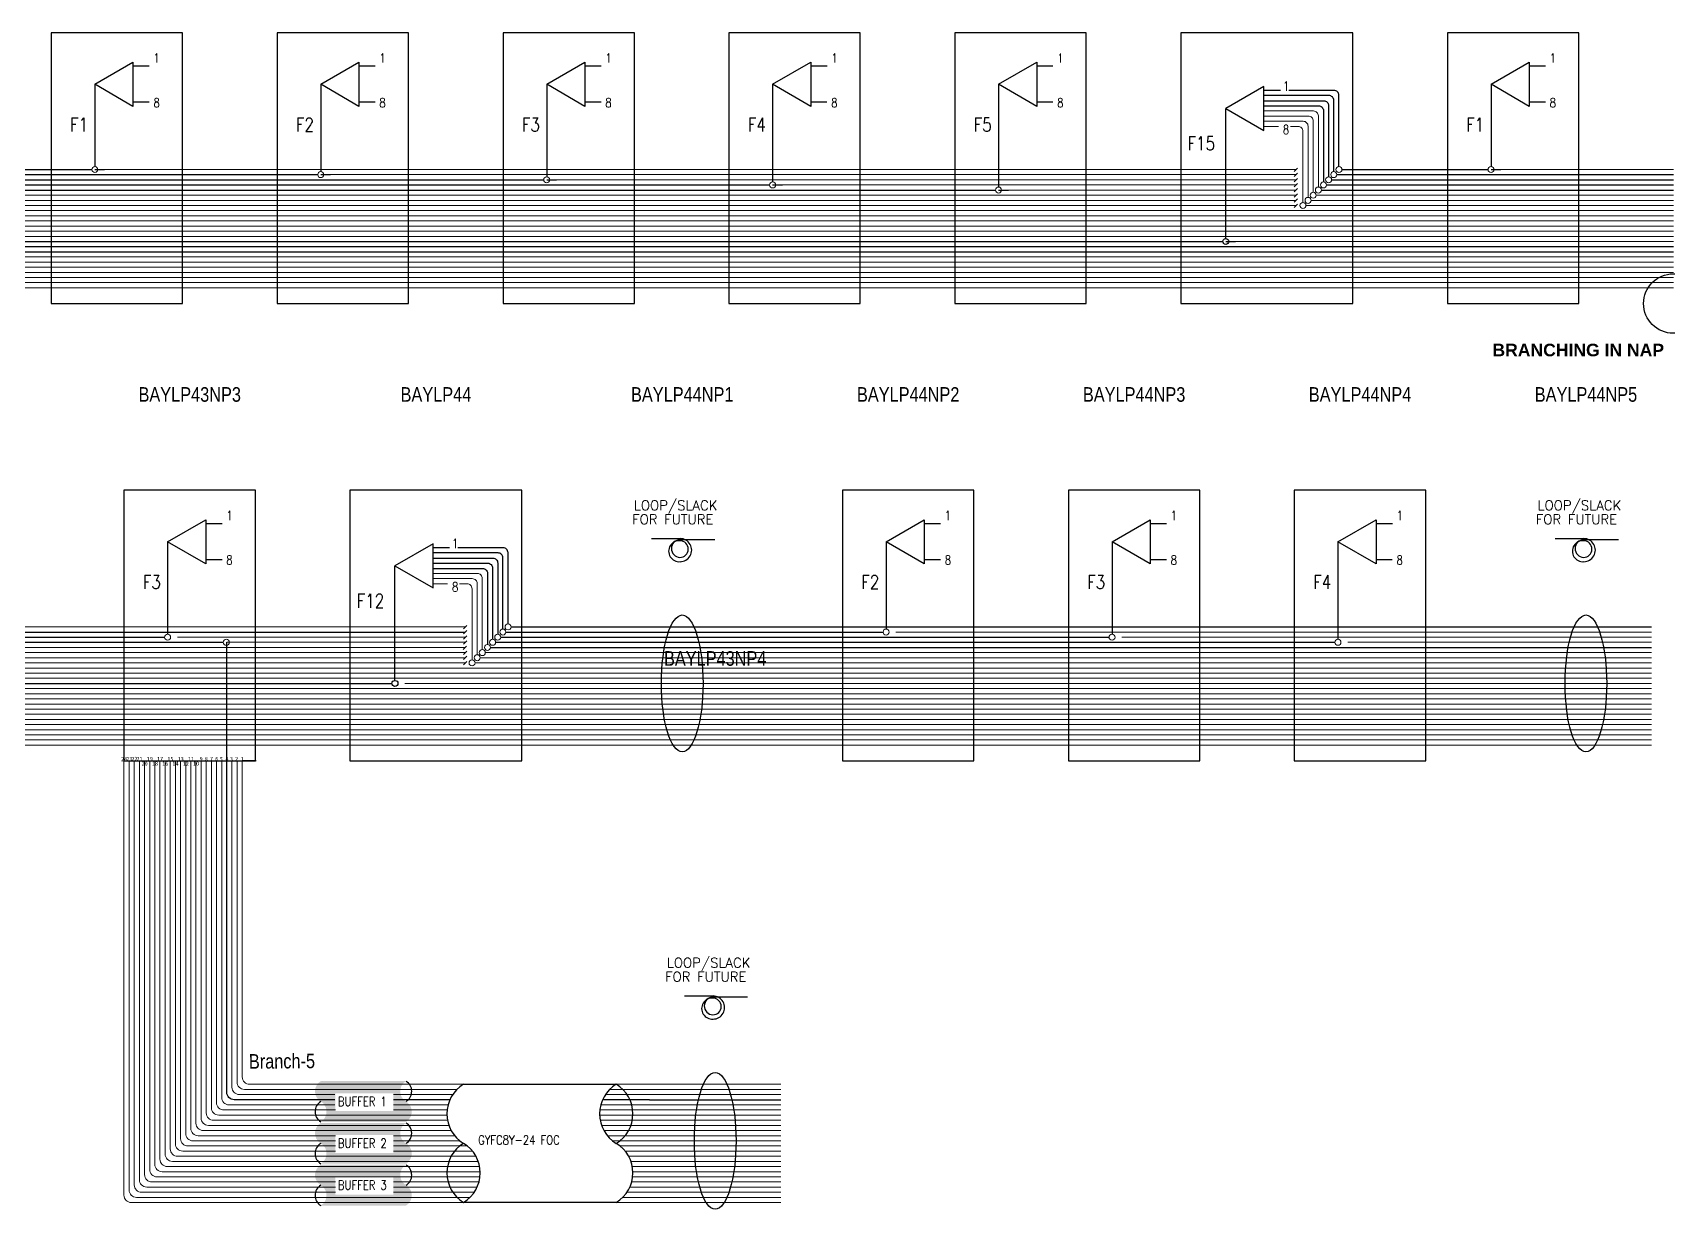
# Model space of a CAD drawing. Extents: x -663610 to -207124, y 70878 to 297551.
# Drawn here: x -249622.7 to -249538.7, y 75235 to 75295.4 of the extents above; entities that cross this region are included whole.
import ezdxf
from ezdxf.enums import TextEntityAlignment as Align

# ---------------------------------------------------------------- set-up
doc = ezdxf.new("R2010")
doc.units = 0
doc.header["$LTSCALE"] = 0.3
doc.layers.get('0').update_dxf_attribs({"linetype": 'CONTINUOUS'})
for name, color, linetype in [('Fiber Distribution', 7, 'CONTINUOUS'), ('Layer-assistant', 1, 'CONTINUOUS'), ('LCP-F.core used', 1, 'CONTINUOUS'), ('Loop', 7, 'CONTINUOUS'), ('Main or Branch', 7, 'CONTINUOUS'), ('NAP-F.core used', 1, 'CONTINUOUS'), ('Network.conf-1', 50, 'CONTINUOUS'), ('Network.conf-2', 20, 'CONTINUOUS'), ('Per page (Grounding)', 7, 'CONTINUOUS')]:
    doc.layers.add(name, color=color, linetype=linetype)
doc.styles.add('Mark', font='arial.ttf', dxfattribs={"width": 0.8, "height": 2.5})
doc.styles.add('ROMANS', font='ROMANS.SHX', dxfattribs={"width": 0.8, "height": 2})
doc.styles.add('WMF-Arial Unicode MS0', font='')
doc.styles.add('仿宋', font='', dxfattribs={"width": 0.9})
doc.styles.get('WMF-Arial Unicode MS0').set_extended_font_data('Arial Unicode MS', bold=True)
doc.styles.get('仿宋').set_extended_font_data('FangSong_GB2312')

# ---------------------------------------------------------------- blocks, each defined once
blk = doc.blocks.new('LOOP')
for p, q in [((-3.5, 1.41), (0, 1.41)), ((0, 1.29), (4.22, 1.29))]:
    blk.add_line(p, q)
for centre, radius, start, end in [((-0.12, -0.13), 1.28, 84.6247, 275.3753), ((0.02, 0.2), 1.09, 91.2841, 267.6599), ((-0.03, 0.13), 1.02, 270.5017, 88.3653), ((0, 0), 1.41, 269.992, 90.008)]:
    blk.add_arc(centre, radius, start, end)

msp = doc.modelspace()

# ---------------------------------------------------------------- hatches: boundary and pattern name
h = msp.add_hatch(color=256)
h.dxf.hatch_style = 1
h.set_gradient(color1=(0, 0, 255), rotation=90, one_color=1, tint=1, name='INVCYLINDER')
h.paths.add_polyline_path([(-249603.485, 75240.518, -0.563896), (-249603.485, 75241.564), (-249607.866, 75241.564, 0.563896), (-249607.866, 75240.518, -0.567332), (-249607.872, 75239.468), (-249603.485, 75239.468, 0.56214)])
h.paths.add_polyline_path([(-249604.138, 75240.023), (-249607.112, 75240.023), (-249607.112, 75240.942), (-249604.138, 75240.942)], flags=16)
h.paths.add_polyline_path([(-249607.105, 75240.168), (-249604.223, 75240.168), (-249604.223, 75240.877), (-249607.105, 75240.877)], flags=8)
h = msp.add_hatch(color=256)
h.dxf.hatch_style = 1
h.set_gradient(color1=(255, 127, 0), rotation=90, one_color=1, tint=1, name='INVCYLINDER')
h.paths.add_polyline_path([(-249603.485, 75238.367, -0.563896), (-249603.485, 75239.413), (-249607.866, 75239.413, 0.563896), (-249607.866, 75238.367, -0.567332), (-249607.872, 75237.318), (-249603.485, 75237.318, 0.56214)])
h.paths.add_polyline_path([(-249604.138, 75237.872), (-249607.112, 75237.872), (-249607.112, 75238.791), (-249604.138, 75238.791)], flags=16)
h.paths.add_polyline_path([(-249607.105, 75238.017), (-249604.223, 75238.017), (-249604.223, 75238.726), (-249607.105, 75238.726)], flags=8)
h = msp.add_hatch(color=256)
h.dxf.hatch_style = 1
h.set_gradient(color1=(0, 255, 0), rotation=90, one_color=1, tint=1, name='INVCYLINDER')
h.paths.add_polyline_path([(-249603.485, 75236.219, -0.563896), (-249603.485, 75237.265), (-249607.866, 75237.265, 0.563896), (-249607.866, 75236.219, -0.567332), (-249607.872, 75235.169), (-249603.485, 75235.169, 0.56214)])
h.paths.add_polyline_path([(-249604.138, 75235.724), (-249607.112, 75235.724), (-249607.112, 75236.643), (-249604.138, 75236.643)], flags=16)
h.paths.add_polyline_path([(-249607.105, 75235.868), (-249604.223, 75235.868), (-249604.223, 75236.577), (-249607.105, 75236.577)], flags=8)

# ---------------------------------------------------------------- linework, layer by layer
at = {"color": 3, "ltscale": 2}
msp.add_line((-249611.185, 75258.014), (-249611.902, 75258.014), dxfattribs=at)
for points in [[(-249561.353, 75291.541), (-249559.393, 75290.41), (-249559.393, 75292.672)], [(-249604.054, 75268.041), (-249602.094, 75266.91), (-249602.094, 75269.172)]]:
    msp.add_lwpolyline(points, close=True)
for centre, start, end in [((-249603.801, 75241.041), 301.16302, 58.83698), ((-249607.55, 75239.995), 121.16302, 238.83698), ((-249603.801, 75238.89), 301.16302, 58.83698), ((-249607.55, 75237.844), 121.16302, 238.83698), ((-249603.801, 75236.738), 301.16302, 58.83698), ((-249607.55, 75235.692), 121.16302, 238.83698)]:
    msp.add_arc(centre, 0.611, start, end)
for centre in [(-249589.29, 75261.996), (-249542.847, 75261.996), (-249587.596, 75238.496)]:
    msp.add_ellipse(centre, major_axis=(0, 3.518), ratio=0.304317, start_param=-1.570796, end_param=4.712389)
at = {"layer": 'Fiber Distribution', "ltscale": 0.3}
for p, q in [((-249619.477, 75292.779), (-249619.476, 75288.556)), ((-249607.866, 75292.779), (-249607.865, 75288.292)), ((-249596.255, 75292.779), (-249596.255, 75288.028)), ((-249584.644, 75292.779), (-249584.644, 75287.764)), ((-249573.033, 75292.779), (-249573.033, 75287.5)), ((-249547.721, 75292.779), (-249547.721, 75288.556)), ((-249561.353, 75284.858), (-249561.353, 75291.541)), ((-249563.665, 75284.704), (-249561.507, 75284.704)), ((-249615.734, 75269.279), (-249615.734, 75264.528)), ((-249578.812, 75269.279), (-249578.811, 75264.792)), ((-249567.201, 75269.279), (-249567.2, 75264.528)), ((-249555.59, 75269.279), (-249555.589, 75264.264)), ((-249604.054, 75262.151), (-249604.054, 75268.041)), ((-249592.666, 75264.902), (-249581.055, 75264.902)), ((-249581.055, 75264.902), (-249569.444, 75264.902)), ((-249569.444, 75264.902), (-249557.833, 75264.902)), ((-249557.833, 75264.902), (-249546.222, 75264.902)), ((-249546.222, 75264.902), (-249539.471, 75264.902)), ((-249629.588, 75264.638), (-249617.978, 75264.638)), ((-249629.588, 75264.374), (-249617.978, 75264.374)), ((-249629.588, 75264.11), (-249617.978, 75264.11)), ((-249617.978, 75264.638), (-249606.367, 75264.638)), ((-249617.978, 75264.11), (-249612.877, 75264.11)), ((-249606.367, 75264.638), (-249600.439, 75264.638)), ((-249592.666, 75264.638), (-249581.055, 75264.638)), ((-249592.666, 75264.374), (-249581.055, 75264.374)), ((-249592.666, 75264.11), (-249581.055, 75264.11)), ((-249581.055, 75264.374), (-249569.444, 75264.374)), ((-249581.055, 75264.11), (-249569.444, 75264.11)), ((-249569.444, 75264.11), (-249557.833, 75264.11)), ((-249592.666, 75263.846), (-249581.055, 75263.846)), ((-249581.055, 75263.846), (-249569.444, 75263.846)), ((-249569.444, 75263.846), (-249557.833, 75263.846)), ((-249557.833, 75263.846), (-249546.222, 75263.846)), ((-249546.222, 75263.846), (-249539.471, 75263.846)), ((-249629.588, 75261.996), (-249617.978, 75261.996)), ((-249617.978, 75261.996), (-249606.367, 75261.996)), ((-249606.367, 75261.996), (-249604.208, 75261.996)), ((-249590.972, 75240.61), (-249584.221, 75240.61))]:
    msp.add_line(p, q, dxfattribs=at)
at = {"layer": 'Fiber Distribution'}
for p, q in [((-249627.142, 75288.402), (-249621.72, 75288.402)), ((-249621.72, 75288.402), (-249619.631, 75288.402)), ((-249555.387, 75288.402), (-249549.964, 75288.402)), ((-249549.964, 75288.402), (-249547.875, 75288.402)), ((-249627.935, 75287.61), (-249621.72, 75287.61)), ((-249627.671, 75287.874), (-249621.72, 75287.874)), ((-249627.407, 75288.138), (-249621.72, 75288.138)), ((-249621.72, 75288.138), (-249610.109, 75288.138)), ((-249621.72, 75287.874), (-249610.109, 75287.874)), ((-249621.72, 75287.61), (-249610.109, 75287.61)), ((-249610.109, 75288.138), (-249608.02, 75288.138)), ((-249610.109, 75287.874), (-249598.498, 75287.874)), ((-249610.109, 75287.61), (-249598.498, 75287.61)), ((-249598.498, 75287.874), (-249596.409, 75287.874)), ((-249598.498, 75287.61), (-249586.887, 75287.61)), ((-249586.887, 75287.61), (-249584.798, 75287.61)), ((-249556.179, 75287.61), (-249549.964, 75287.61)), ((-249555.915, 75287.874), (-249549.964, 75287.874)), ((-249555.651, 75288.138), (-249549.964, 75288.138)), ((-249549.964, 75288.138), (-249538.353, 75288.138)), ((-249549.964, 75287.874), (-249538.353, 75287.874)), ((-249549.964, 75287.61), (-249538.353, 75287.61)), ((-249628.199, 75287.346), (-249621.72, 75287.346)), ((-249621.72, 75287.346), (-249610.109, 75287.346)), ((-249610.109, 75287.346), (-249598.498, 75287.346)), ((-249598.498, 75287.346), (-249586.887, 75287.346)), ((-249586.887, 75287.346), (-249575.276, 75287.346)), ((-249575.276, 75287.346), (-249573.187, 75287.346)), ((-249556.444, 75287.346), (-249549.964, 75287.346)), ((-249549.964, 75287.346), (-249538.353, 75287.346)), ((-249635.421, 75284.704), (-249621.72, 75284.704)), ((-249635.421, 75284.44), (-249621.72, 75284.44)), ((-249635.421, 75284.176), (-249621.72, 75284.176)), ((-249621.72, 75284.704), (-249610.109, 75284.704)), ((-249621.72, 75284.44), (-249610.109, 75284.44)), ((-249621.72, 75284.176), (-249610.109, 75284.176)), ((-249610.109, 75284.704), (-249598.498, 75284.704)), ((-249610.109, 75284.44), (-249598.498, 75284.44)), ((-249610.109, 75284.176), (-249598.498, 75284.176)), ((-249598.498, 75284.704), (-249586.887, 75284.704)), ((-249598.498, 75284.44), (-249586.887, 75284.44)), ((-249598.498, 75284.176), (-249586.887, 75284.176)), ((-249586.887, 75284.704), (-249575.276, 75284.704)), ((-249586.887, 75284.44), (-249575.276, 75284.44)), ((-249586.887, 75284.176), (-249575.276, 75284.176)), ((-249575.276, 75284.704), (-249563.665, 75284.704)), ((-249575.276, 75284.44), (-249563.665, 75284.44)), ((-249575.276, 75284.176), (-249563.665, 75284.176)), ((-249563.665, 75284.44), (-249549.964, 75284.44)), ((-249563.665, 75284.176), (-249549.964, 75284.176)), ((-249549.964, 75284.44), (-249538.353, 75284.44)), ((-249549.964, 75284.176), (-249538.353, 75284.176)), ((-249598.088, 75264.902), (-249592.666, 75264.902)), ((-249617.978, 75264.374), (-249615.888, 75264.374)), ((-249598.881, 75264.11), (-249592.666, 75264.11)), ((-249598.617, 75264.374), (-249592.666, 75264.374)), ((-249598.352, 75264.638), (-249592.666, 75264.638)), ((-249581.055, 75264.638), (-249578.965, 75264.638)), ((-249569.444, 75264.374), (-249567.355, 75264.374)), ((-249557.833, 75264.11), (-249555.744, 75264.11)), ((-249599.145, 75263.846), (-249592.666, 75263.846))]:
    msp.add_line(p, q, dxfattribs=at)
at = {"layer": 'Fiber Distribution', "color": 251, "lineweight": 5}
for p, q in [((-249618.972, 75288.402), (-249610.109, 75288.402)), ((-249610.109, 75288.402), (-249598.498, 75288.402)), ((-249598.498, 75288.402), (-249586.887, 75288.402)), ((-249586.887, 75288.402), (-249575.276, 75288.402)), ((-249575.276, 75288.402), (-249563.665, 75288.402)), ((-249563.665, 75288.402), (-249557.737, 75288.402)), ((-249547.217, 75288.402), (-249538.353, 75288.402)), ((-249607.361, 75288.138), (-249598.498, 75288.138)), ((-249598.498, 75288.138), (-249586.887, 75288.138)), ((-249595.751, 75287.874), (-249586.887, 75287.874)), ((-249586.887, 75288.138), (-249575.276, 75288.138)), ((-249586.887, 75287.874), (-249575.276, 75287.874)), ((-249584.14, 75287.61), (-249575.276, 75287.61)), ((-249575.276, 75288.138), (-249563.665, 75288.138)), ((-249575.276, 75287.874), (-249563.665, 75287.874)), ((-249575.276, 75287.61), (-249563.665, 75287.61)), ((-249563.665, 75288.138), (-249557.737, 75288.138)), ((-249563.665, 75287.874), (-249557.737, 75287.874)), ((-249563.665, 75287.61), (-249557.737, 75287.61)), ((-249628.727, 75286.817), (-249621.72, 75286.817)), ((-249628.463, 75287.081), (-249621.72, 75287.081)), ((-249621.72, 75287.081), (-249610.109, 75287.081)), ((-249621.72, 75286.817), (-249610.109, 75286.817)), ((-249610.109, 75287.081), (-249598.498, 75287.081)), ((-249610.109, 75286.817), (-249598.498, 75286.817)), ((-249598.498, 75287.081), (-249586.887, 75287.081)), ((-249598.498, 75286.817), (-249586.887, 75286.817)), ((-249586.887, 75287.081), (-249575.276, 75287.081)), ((-249586.887, 75286.817), (-249575.276, 75286.817)), ((-249575.276, 75287.081), (-249563.665, 75287.081)), ((-249575.276, 75286.817), (-249563.665, 75286.817)), ((-249572.529, 75287.346), (-249563.665, 75287.346)), ((-249563.665, 75287.346), (-249557.749, 75287.346)), ((-249563.665, 75287.081), (-249557.737, 75287.081)), ((-249563.665, 75286.817), (-249557.737, 75286.817)), ((-249556.972, 75286.817), (-249549.964, 75286.817)), ((-249556.708, 75287.081), (-249549.964, 75287.081)), ((-249549.964, 75287.081), (-249538.353, 75287.081)), ((-249549.964, 75286.817), (-249538.353, 75286.817)), ((-249635.421, 75286.289), (-249621.72, 75286.289)), ((-249635.421, 75286.025), (-249621.72, 75286.025)), ((-249628.992, 75286.553), (-249621.72, 75286.553)), ((-249621.72, 75286.553), (-249610.109, 75286.553)), ((-249621.72, 75286.289), (-249610.109, 75286.289)), ((-249621.72, 75286.025), (-249610.109, 75286.025)), ((-249610.109, 75286.553), (-249598.498, 75286.553)), ((-249610.109, 75286.289), (-249598.498, 75286.289)), ((-249610.109, 75286.025), (-249598.498, 75286.025)), ((-249598.498, 75286.553), (-249586.887, 75286.553)), ((-249598.498, 75286.289), (-249586.887, 75286.289)), ((-249598.498, 75286.025), (-249586.887, 75286.025)), ((-249586.887, 75286.553), (-249575.276, 75286.553)), ((-249586.887, 75286.289), (-249575.276, 75286.289)), ((-249586.887, 75286.025), (-249575.276, 75286.025)), ((-249575.276, 75286.553), (-249563.665, 75286.553)), ((-249575.276, 75286.289), (-249563.665, 75286.289)), ((-249575.276, 75286.025), (-249563.665, 75286.025)), ((-249563.665, 75286.553), (-249557.737, 75286.553)), ((-249563.665, 75286.289), (-249549.964, 75286.289)), ((-249563.665, 75286.025), (-249549.964, 75286.025)), ((-249557.236, 75286.553), (-249549.964, 75286.553)), ((-249549.964, 75286.553), (-249538.353, 75286.553)), ((-249549.964, 75286.289), (-249538.353, 75286.289)), ((-249549.964, 75286.025), (-249538.353, 75286.025)), ((-249635.421, 75285.761), (-249621.72, 75285.761)), ((-249635.421, 75285.496), (-249621.72, 75285.496)), ((-249635.421, 75285.232), (-249621.72, 75285.232)), ((-249632.604, 75284.968), (-249621.72, 75284.968)), ((-249621.72, 75285.761), (-249610.109, 75285.761)), ((-249621.72, 75285.496), (-249610.109, 75285.496)), ((-249621.72, 75285.232), (-249610.109, 75285.232)), ((-249621.72, 75284.968), (-249610.109, 75284.968)), ((-249610.109, 75285.761), (-249598.498, 75285.761)), ((-249610.109, 75285.496), (-249598.498, 75285.496)), ((-249610.109, 75285.232), (-249598.498, 75285.232)), ((-249610.109, 75284.968), (-249598.498, 75284.968)), ((-249598.498, 75285.761), (-249586.887, 75285.761)), ((-249598.498, 75285.496), (-249586.887, 75285.496)), ((-249598.498, 75285.232), (-249586.887, 75285.232)), ((-249598.498, 75284.968), (-249586.887, 75284.968)), ((-249586.887, 75285.761), (-249575.276, 75285.761)), ((-249586.887, 75285.496), (-249575.276, 75285.496)), ((-249586.887, 75285.232), (-249575.276, 75285.232)), ((-249586.887, 75284.968), (-249575.276, 75284.968)), ((-249575.276, 75285.761), (-249563.665, 75285.761)), ((-249575.276, 75285.496), (-249563.665, 75285.496)), ((-249575.276, 75285.232), (-249563.665, 75285.232)), ((-249575.276, 75284.968), (-249563.665, 75284.968)), ((-249563.665, 75285.761), (-249549.964, 75285.761)), ((-249563.665, 75285.496), (-249549.964, 75285.496)), ((-249563.665, 75285.232), (-249549.964, 75285.232)), ((-249563.665, 75284.968), (-249549.964, 75284.968)), ((-249549.964, 75285.761), (-249538.353, 75285.761)), ((-249549.964, 75285.496), (-249538.353, 75285.496)), ((-249549.964, 75285.232), (-249538.353, 75285.232)), ((-249549.964, 75284.968), (-249538.353, 75284.968)), ((-249560.849, 75284.704), (-249549.964, 75284.704)), ((-249549.964, 75284.704), (-249538.353, 75284.704)), ((-249635.421, 75283.911), (-249621.72, 75283.911)), ((-249635.421, 75283.647), (-249621.72, 75283.647)), ((-249635.421, 75283.383), (-249621.72, 75283.383)), ((-249621.72, 75283.911), (-249610.109, 75283.911)), ((-249621.72, 75283.647), (-249610.109, 75283.647)), ((-249621.72, 75283.383), (-249610.109, 75283.383)), ((-249610.109, 75283.911), (-249598.498, 75283.911)), ((-249610.109, 75283.647), (-249598.498, 75283.647)), ((-249610.109, 75283.383), (-249598.498, 75283.383)), ((-249598.498, 75283.911), (-249586.887, 75283.911)), ((-249598.498, 75283.647), (-249586.887, 75283.647)), ((-249598.498, 75283.383), (-249586.887, 75283.383)), ((-249586.887, 75283.911), (-249575.276, 75283.911)), ((-249586.887, 75283.647), (-249575.276, 75283.647)), ((-249586.887, 75283.383), (-249575.276, 75283.383)), ((-249575.276, 75283.911), (-249563.665, 75283.911)), ((-249575.276, 75283.647), (-249563.665, 75283.647)), ((-249575.276, 75283.383), (-249563.665, 75283.383)), ((-249563.665, 75283.911), (-249549.964, 75283.911)), ((-249563.665, 75283.647), (-249549.964, 75283.647)), ((-249563.665, 75283.383), (-249549.964, 75283.383)), ((-249549.964, 75283.911), (-249538.353, 75283.911)), ((-249549.964, 75283.647), (-249538.353, 75283.647)), ((-249549.964, 75283.383), (-249538.353, 75283.383)), ((-249635.421, 75283.119), (-249621.72, 75283.119)), ((-249635.421, 75282.855), (-249621.72, 75282.855)), ((-249635.421, 75282.591), (-249621.72, 75282.591)), ((-249621.72, 75283.119), (-249610.109, 75283.119)), ((-249621.72, 75282.855), (-249610.109, 75282.855)), ((-249621.72, 75282.591), (-249610.109, 75282.591)), ((-249610.109, 75283.119), (-249598.498, 75283.119)), ((-249610.109, 75282.855), (-249598.498, 75282.855)), ((-249610.109, 75282.591), (-249598.498, 75282.591)), ((-249598.498, 75283.119), (-249586.887, 75283.119)), ((-249598.498, 75282.855), (-249586.887, 75282.855)), ((-249598.498, 75282.591), (-249586.887, 75282.591)), ((-249586.887, 75283.119), (-249575.276, 75283.119)), ((-249586.887, 75282.855), (-249575.276, 75282.855)), ((-249586.887, 75282.591), (-249575.276, 75282.591)), ((-249575.276, 75283.119), (-249563.665, 75283.119)), ((-249575.276, 75282.855), (-249563.665, 75282.855)), ((-249575.276, 75282.591), (-249563.665, 75282.591)), ((-249563.665, 75283.119), (-249549.964, 75283.119)), ((-249563.665, 75282.855), (-249549.964, 75282.855)), ((-249563.665, 75282.591), (-249549.964, 75282.591)), ((-249549.964, 75283.119), (-249538.353, 75283.119)), ((-249549.964, 75282.855), (-249538.353, 75282.855)), ((-249549.964, 75282.591), (-249538.353, 75282.591)), ((-249635.421, 75282.326), (-249621.72, 75282.326)), ((-249621.72, 75282.326), (-249610.109, 75282.326)), ((-249610.109, 75282.326), (-249598.498, 75282.326)), ((-249598.498, 75282.326), (-249586.887, 75282.326)), ((-249586.887, 75282.326), (-249575.276, 75282.326)), ((-249575.276, 75282.326), (-249563.665, 75282.326)), ((-249563.665, 75282.326), (-249549.964, 75282.326)), ((-249549.964, 75282.326), (-249538.353, 75282.326)), ((-249629.588, 75264.902), (-249617.978, 75264.902)), ((-249617.978, 75264.902), (-249606.367, 75264.902)), ((-249606.367, 75264.902), (-249600.439, 75264.902)), ((-249615.23, 75264.374), (-249606.367, 75264.374)), ((-249612.694, 75264.11), (-249606.367, 75264.11)), ((-249606.367, 75264.374), (-249600.439, 75264.374)), ((-249606.367, 75264.11), (-249600.439, 75264.11)), ((-249578.307, 75264.638), (-249569.444, 75264.638)), ((-249569.444, 75264.638), (-249557.833, 75264.638)), ((-249566.696, 75264.374), (-249557.833, 75264.374)), ((-249557.833, 75264.638), (-249546.222, 75264.638)), ((-249557.833, 75264.374), (-249546.222, 75264.374)), ((-249555.085, 75264.11), (-249546.222, 75264.11)), ((-249546.222, 75264.638), (-249539.471, 75264.638)), ((-249546.222, 75264.374), (-249539.471, 75264.374)), ((-249546.222, 75264.11), (-249539.471, 75264.11)), ((-249629.588, 75263.846), (-249617.978, 75263.846)), ((-249629.588, 75263.581), (-249617.978, 75263.581)), ((-249629.588, 75263.317), (-249617.978, 75263.317)), ((-249617.978, 75263.846), (-249606.367, 75263.846)), ((-249617.978, 75263.581), (-249606.367, 75263.581)), ((-249617.978, 75263.317), (-249606.367, 75263.317)), ((-249606.367, 75263.846), (-249600.451, 75263.846)), ((-249606.367, 75263.581), (-249600.439, 75263.581)), ((-249606.367, 75263.317), (-249600.439, 75263.317)), ((-249599.673, 75263.317), (-249592.666, 75263.317)), ((-249599.409, 75263.581), (-249592.666, 75263.581)), ((-249592.666, 75263.581), (-249581.055, 75263.581)), ((-249592.666, 75263.317), (-249581.055, 75263.317)), ((-249581.055, 75263.581), (-249569.444, 75263.581)), ((-249581.055, 75263.317), (-249569.444, 75263.317)), ((-249569.444, 75263.581), (-249557.833, 75263.581)), ((-249569.444, 75263.317), (-249557.833, 75263.317)), ((-249557.833, 75263.581), (-249546.222, 75263.581)), ((-249557.833, 75263.317), (-249546.222, 75263.317)), ((-249546.222, 75263.581), (-249539.471, 75263.581)), ((-249546.222, 75263.317), (-249539.471, 75263.317)), ((-249629.588, 75263.053), (-249617.978, 75263.053)), ((-249629.588, 75262.789), (-249617.978, 75262.789)), ((-249629.588, 75262.525), (-249617.978, 75262.525)), ((-249617.978, 75263.053), (-249606.367, 75263.053)), ((-249617.978, 75262.789), (-249606.367, 75262.789)), ((-249617.978, 75262.525), (-249606.367, 75262.525)), ((-249606.367, 75263.053), (-249600.439, 75263.053)), ((-249606.367, 75262.789), (-249592.666, 75262.789)), ((-249606.367, 75262.525), (-249592.666, 75262.525)), ((-249599.937, 75263.053), (-249592.666, 75263.053)), ((-249592.666, 75263.053), (-249581.055, 75263.053)), ((-249592.666, 75262.789), (-249581.055, 75262.789)), ((-249592.666, 75262.525), (-249581.055, 75262.525)), ((-249581.055, 75263.053), (-249569.444, 75263.053)), ((-249581.055, 75262.789), (-249569.444, 75262.789)), ((-249581.055, 75262.525), (-249569.444, 75262.525)), ((-249569.444, 75263.053), (-249557.833, 75263.053)), ((-249569.444, 75262.789), (-249557.833, 75262.789)), ((-249569.444, 75262.525), (-249557.833, 75262.525)), ((-249557.833, 75263.053), (-249546.222, 75263.053)), ((-249557.833, 75262.789), (-249546.222, 75262.789)), ((-249557.833, 75262.525), (-249546.222, 75262.525)), ((-249546.222, 75263.053), (-249539.471, 75263.053)), ((-249546.222, 75262.789), (-249539.471, 75262.789)), ((-249546.222, 75262.525), (-249539.471, 75262.525)), ((-249629.588, 75262.261), (-249617.978, 75262.261)), ((-249629.588, 75261.732), (-249617.978, 75261.732)), ((-249629.588, 75261.468), (-249617.978, 75261.468)), ((-249617.978, 75262.261), (-249606.367, 75262.261)), ((-249617.978, 75261.732), (-249606.367, 75261.732)), ((-249617.978, 75261.468), (-249606.367, 75261.468)), ((-249606.367, 75262.261), (-249592.666, 75262.261)), ((-249606.367, 75261.732), (-249592.666, 75261.732)), ((-249606.367, 75261.468), (-249592.666, 75261.468)), ((-249603.55, 75261.996), (-249592.666, 75261.996)), ((-249592.666, 75262.261), (-249581.055, 75262.261)), ((-249592.666, 75261.996), (-249581.055, 75261.996)), ((-249592.666, 75261.732), (-249581.055, 75261.732)), ((-249592.666, 75261.468), (-249581.055, 75261.468)), ((-249581.055, 75262.261), (-249569.444, 75262.261)), ((-249581.055, 75261.996), (-249569.444, 75261.996)), ((-249581.055, 75261.732), (-249569.444, 75261.732)), ((-249581.055, 75261.468), (-249569.444, 75261.468)), ((-249569.444, 75262.261), (-249557.833, 75262.261)), ((-249569.444, 75261.996), (-249557.833, 75261.996)), ((-249569.444, 75261.732), (-249557.833, 75261.732)), ((-249569.444, 75261.468), (-249557.833, 75261.468)), ((-249557.833, 75262.261), (-249546.222, 75262.261)), ((-249557.833, 75261.996), (-249546.222, 75261.996)), ((-249557.833, 75261.732), (-249546.222, 75261.732)), ((-249557.833, 75261.468), (-249546.222, 75261.468)), ((-249546.222, 75262.261), (-249539.471, 75262.261)), ((-249546.222, 75261.996), (-249539.471, 75261.996)), ((-249546.222, 75261.732), (-249539.471, 75261.732)), ((-249546.222, 75261.468), (-249539.471, 75261.468)), ((-249629.588, 75261.204), (-249617.978, 75261.204)), ((-249629.588, 75260.94), (-249617.978, 75260.94)), ((-249629.588, 75260.676), (-249617.978, 75260.676)), ((-249617.978, 75261.204), (-249606.367, 75261.204)), ((-249617.978, 75260.94), (-249606.367, 75260.94)), ((-249617.978, 75260.676), (-249606.367, 75260.676)), ((-249606.367, 75261.204), (-249592.666, 75261.204)), ((-249606.367, 75260.94), (-249592.666, 75260.94)), ((-249606.367, 75260.676), (-249592.666, 75260.676)), ((-249592.666, 75261.204), (-249581.055, 75261.204)), ((-249592.666, 75260.94), (-249581.055, 75260.94)), ((-249592.666, 75260.676), (-249581.055, 75260.676)), ((-249581.055, 75261.204), (-249569.444, 75261.204)), ((-249581.055, 75260.94), (-249569.444, 75260.94)), ((-249581.055, 75260.676), (-249569.444, 75260.676)), ((-249569.444, 75261.204), (-249557.833, 75261.204)), ((-249569.444, 75260.94), (-249557.833, 75260.94)), ((-249569.444, 75260.676), (-249557.833, 75260.676)), ((-249557.833, 75261.204), (-249546.222, 75261.204)), ((-249557.833, 75260.94), (-249546.222, 75260.94)), ((-249557.833, 75260.676), (-249546.222, 75260.676)), ((-249546.222, 75261.204), (-249539.471, 75261.204)), ((-249546.222, 75260.94), (-249539.471, 75260.94)), ((-249546.222, 75260.676), (-249539.471, 75260.676)), ((-249629.588, 75260.411), (-249617.978, 75260.411)), ((-249629.588, 75260.147), (-249617.978, 75260.147)), ((-249629.588, 75259.883), (-249617.978, 75259.883)), ((-249617.978, 75260.411), (-249606.367, 75260.411)), ((-249617.978, 75260.147), (-249606.367, 75260.147)), ((-249617.978, 75259.883), (-249606.367, 75259.883)), ((-249606.367, 75260.411), (-249592.666, 75260.411)), ((-249606.367, 75260.147), (-249592.666, 75260.147)), ((-249606.367, 75259.883), (-249592.666, 75259.883)), ((-249592.666, 75260.411), (-249581.055, 75260.411)), ((-249592.666, 75260.147), (-249581.055, 75260.147)), ((-249592.666, 75259.883), (-249581.055, 75259.883)), ((-249581.055, 75260.411), (-249569.444, 75260.411)), ((-249581.055, 75260.147), (-249569.444, 75260.147)), ((-249581.055, 75259.883), (-249569.444, 75259.883)), ((-249569.444, 75260.411), (-249557.833, 75260.411)), ((-249569.444, 75260.147), (-249557.833, 75260.147)), ((-249569.444, 75259.883), (-249557.833, 75259.883)), ((-249557.833, 75260.411), (-249546.222, 75260.411)), ((-249557.833, 75260.147), (-249546.222, 75260.147)), ((-249557.833, 75259.883), (-249546.222, 75259.883)), ((-249546.222, 75260.411), (-249539.471, 75260.411)), ((-249546.222, 75260.147), (-249539.471, 75260.147)), ((-249546.222, 75259.883), (-249539.471, 75259.883)), ((-249629.588, 75259.619), (-249617.978, 75259.619)), ((-249629.588, 75259.355), (-249617.978, 75259.355)), ((-249629.588, 75259.091), (-249617.978, 75259.091)), ((-249617.978, 75259.619), (-249606.367, 75259.619)), ((-249617.978, 75259.355), (-249606.367, 75259.355)), ((-249617.978, 75259.091), (-249606.367, 75259.091)), ((-249606.367, 75259.619), (-249592.666, 75259.619)), ((-249606.367, 75259.355), (-249592.666, 75259.355)), ((-249606.367, 75259.091), (-249592.666, 75259.091)), ((-249592.666, 75259.619), (-249581.055, 75259.619)), ((-249592.666, 75259.355), (-249581.055, 75259.355)), ((-249592.666, 75259.091), (-249581.055, 75259.091)), ((-249581.055, 75259.619), (-249569.444, 75259.619)), ((-249581.055, 75259.355), (-249569.444, 75259.355)), ((-249581.055, 75259.091), (-249569.444, 75259.091)), ((-249569.444, 75259.619), (-249557.833, 75259.619)), ((-249569.444, 75259.355), (-249557.833, 75259.355)), ((-249569.444, 75259.091), (-249557.833, 75259.091)), ((-249557.833, 75259.619), (-249546.222, 75259.619)), ((-249557.833, 75259.355), (-249546.222, 75259.355)), ((-249557.833, 75259.091), (-249546.222, 75259.091)), ((-249546.222, 75259.619), (-249539.471, 75259.619)), ((-249546.222, 75259.355), (-249539.471, 75259.355)), ((-249546.222, 75259.091), (-249539.471, 75259.091)), ((-249629.588, 75258.826), (-249617.978, 75258.826)), ((-249617.978, 75258.826), (-249606.367, 75258.826)), ((-249606.367, 75258.826), (-249592.666, 75258.826)), ((-249592.666, 75258.826), (-249581.055, 75258.826)), ((-249581.055, 75258.826), (-249569.444, 75258.826)), ((-249569.444, 75258.826), (-249557.833, 75258.826)), ((-249557.833, 75258.826), (-249546.222, 75258.826)), ((-249546.222, 75258.826), (-249539.471, 75258.826)), ((-249590.972, 75241.402), (-249584.221, 75241.402)), ((-249590.972, 75241.138), (-249584.221, 75241.138)), ((-249590.972, 75240.874), (-249584.221, 75240.874)), ((-249590.972, 75240.346), (-249584.221, 75240.346)), ((-249590.972, 75240.081), (-249584.221, 75240.081)), ((-249590.972, 75239.817), (-249584.221, 75239.817)), ((-249590.972, 75239.553), (-249584.221, 75239.553)), ((-249590.972, 75239.289), (-249584.221, 75239.289)), ((-249590.972, 75239.025), (-249584.221, 75239.025)), ((-249590.972, 75238.761), (-249584.221, 75238.761)), ((-249590.972, 75238.496), (-249584.221, 75238.496)), ((-249590.972, 75238.232), (-249584.221, 75238.232)), ((-249590.972, 75237.968), (-249584.221, 75237.968)), ((-249590.972, 75237.704), (-249584.221, 75237.704)), ((-249590.972, 75237.44), (-249584.221, 75237.44)), ((-249590.972, 75237.176), (-249584.221, 75237.176)), ((-249590.972, 75236.911), (-249584.221, 75236.911)), ((-249590.972, 75236.647), (-249584.221, 75236.647)), ((-249590.972, 75236.383), (-249584.221, 75236.383)), ((-249590.972, 75236.119), (-249584.221, 75236.119)), ((-249590.972, 75235.855), (-249584.221, 75235.855)), ((-249590.972, 75235.591), (-249584.221, 75235.591)), ((-249590.972, 75235.326), (-249584.221, 75235.326))]:
    msp.add_line(p, q, dxfattribs=at)
at = {"layer": 'Fiber Distribution'}
for points in [[(-249558.55, 75292.466), (-249559.393, 75292.466)], [(-249601.251, 75268.966), (-249602.094, 75268.966)]]:
    msp.add_lwpolyline(points, dxfattribs=at)
for points in [[(-249555.805, 75288.292), (-249555.805, 75291.951, 0.414214), (-249556.055, 75292.201), (-249559.393, 75292.201)], [(-249559.393, 75291.937), (-249556.319, 75291.937, -0.414214), (-249556.069, 75291.687), (-249556.069, 75288.028)], [(-249555.541, 75288.556), (-249555.541, 75292.216, 0.414214), (-249555.791, 75292.466), (-249558.119, 75292.466)], [(-249559.393, 75291.673), (-249556.584, 75291.673, -0.414214), (-249556.334, 75291.423), (-249556.334, 75287.764)], [(-249598.507, 75264.792), (-249598.507, 75268.451, 0.414214), (-249598.757, 75268.701), (-249602.094, 75268.701)], [(-249602.094, 75268.437), (-249599.021, 75268.437, -0.414214), (-249598.771, 75268.187), (-249598.771, 75264.528)], [(-249602.094, 75268.173), (-249599.285, 75268.173, -0.414214), (-249599.035, 75267.923), (-249599.035, 75264.264)], [(-249598.242, 75265.056), (-249598.242, 75268.716, 0.414214), (-249598.492, 75268.966), (-249600.82, 75268.966)], [(-249602.094, 75267.909), (-249599.549, 75267.909, -0.414214), (-249599.299, 75267.659), (-249599.299, 75264)]]:
    msp.add_lwpolyline(points, format="xyb", dxfattribs=at)
at = {"layer": 'Fiber Distribution', "color": 251, "lineweight": 5}
for points in [[(-249559.393, 75291.409), (-249556.848, 75291.409, -0.414214), (-249556.598, 75291.159), (-249556.598, 75287.5)], [(-249559.393, 75291.145), (-249557.112, 75291.145, -0.414214), (-249556.862, 75290.895), (-249556.862, 75287.236)], [(-249559.393, 75290.881), (-249557.376, 75290.881, -0.414214), (-249557.126, 75290.631), (-249557.126, 75286.971)], [(-249558.029, 75290.616), (-249557.64, 75290.616, -0.414214), (-249557.39, 75290.366), (-249557.39, 75286.707)], [(-249602.094, 75267.645), (-249599.813, 75267.645, -0.414214), (-249599.563, 75267.395), (-249599.563, 75263.736)], [(-249602.094, 75267.381), (-249600.077, 75267.381, -0.414214), (-249599.827, 75267.131), (-249599.827, 75263.471)], [(-249600.73, 75267.116), (-249600.342, 75267.116, -0.414214), (-249600.092, 75266.866), (-249600.092, 75263.207)], [(-249590.972, 75235.326), (-249617.603, 75235.326, -0.414214), (-249617.978, 75235.701), (-249617.978, 75258.014)], [(-249600.191, 75235.591), (-249617.338, 75235.591, -0.414214), (-249617.713, 75235.966), (-249617.713, 75258.014)], [(-249607.113, 75235.855), (-249617.074, 75235.855, -0.414214), (-249617.449, 75236.23), (-249617.449, 75258.014)], [(-249607.113, 75236.119), (-249616.81, 75236.119, -0.414214), (-249617.185, 75236.494), (-249617.185, 75258.014)], [(-249607.113, 75236.383), (-249616.546, 75236.383, -0.414214), (-249616.921, 75236.758), (-249616.921, 75258.014)], [(-249599.683, 75236.647), (-249616.282, 75236.647, -0.414214), (-249616.657, 75237.022), (-249616.657, 75258.014)], [(-249599.673, 75236.911), (-249616.018, 75236.911, -0.414214), (-249616.393, 75237.286), (-249616.393, 75258.014)], [(-249599.703, 75237.176), (-249615.753, 75237.176, -0.414214), (-249616.128, 75237.551), (-249616.128, 75258.014)], [(-249599.774, 75237.44), (-249615.489, 75237.44, -0.414214), (-249615.864, 75237.815), (-249615.864, 75258.014)], [(-249599.893, 75237.704), (-249615.225, 75237.704, -0.414214), (-249615.6, 75238.079), (-249615.6, 75258.014)], [(-249607.113, 75237.968), (-249614.961, 75237.968, -0.414214), (-249615.336, 75238.343), (-249615.336, 75258.014)], [(-249607.113, 75238.232), (-249614.697, 75238.232, -0.414214), (-249615.072, 75238.607), (-249615.072, 75258.014)], [(-249607.113, 75238.496), (-249614.433, 75238.496, -0.414214), (-249614.808, 75238.871), (-249614.808, 75258.014)], [(-249607.113, 75238.761), (-249614.168, 75238.761, -0.414214), (-249614.543, 75239.136), (-249614.543, 75258.014)], [(-249601.163, 75239.025), (-249613.904, 75239.025, -0.414214), (-249614.279, 75239.4), (-249614.279, 75258.014)], [(-249601.282, 75239.289), (-249613.64, 75239.289, -0.414214), (-249614.015, 75239.664), (-249614.015, 75258.014)], [(-249601.354, 75239.553), (-249613.376, 75239.553, -0.414214), (-249613.751, 75239.928), (-249613.751, 75258.014)], [(-249601.384, 75239.817), (-249613.112, 75239.817, -0.414214), (-249613.487, 75240.192), (-249613.487, 75258.014)], [(-249607.113, 75240.081), (-249612.848, 75240.081, -0.414214), (-249613.223, 75240.456), (-249613.223, 75258.014)], [(-249607.145, 75240.346), (-249612.583, 75240.346, -0.414214), (-249612.958, 75240.721), (-249612.958, 75258.014)], [(-249607.145, 75240.874), (-249612.055, 75240.874, -0.414214), (-249612.43, 75241.249), (-249612.43, 75258.014)], [(-249600.865, 75241.138), (-249611.791, 75241.138, -0.414214), (-249612.166, 75241.513), (-249612.166, 75258.014)], [(-249590.972, 75241.402), (-249611.527, 75241.402, -0.414214), (-249611.902, 75241.777), (-249611.902, 75258.014)]]:
    msp.add_lwpolyline(points, format="xyb", dxfattribs=at)
for points in [[(-249559.393, 75290.616), (-249558.647, 75290.616)], [(-249602.094, 75267.116), (-249601.348, 75267.116)], [(-249601.083, 75240.874), (-249604.134, 75240.874)], [(-249590.972, 75240.874), (-249593.234, 75240.874)], [(-249590.972, 75241.138), (-249593.017, 75241.138)], [(-249601.324, 75240.346), (-249604.134, 75240.346)], [(-249601.374, 75240.081), (-249604.134, 75240.081)], [(-249590.972, 75239.817), (-249593.535, 75239.817)], [(-249590.972, 75240.081), (-249593.525, 75240.081)], [(-249590.972, 75240.346), (-249593.475, 75240.346)], [(-249590.972, 75239.553), (-249593.505, 75239.553)], [(-249590.972, 75239.289), (-249593.434, 75239.289)], [(-249590.972, 75239.025), (-249593.315, 75239.025)], [(-249600.985, 75238.761), (-249604.134, 75238.761)], [(-249600.718, 75238.496), (-249604.134, 75238.496)], [(-249600.339, 75238.232), (-249604.134, 75238.232)], [(-249600.072, 75237.968), (-249604.134, 75237.968)], [(-249590.972, 75238.761), (-249593.136, 75238.761)], [(-249590.972, 75238.496), (-249592.869, 75238.496)], [(-249590.972, 75238.232), (-249592.49, 75238.232)], [(-249590.972, 75237.968), (-249592.223, 75237.968)], [(-249590.972, 75237.704), (-249592.045, 75237.704)], [(-249590.972, 75237.44), (-249591.926, 75237.44)], [(-249590.972, 75237.176), (-249591.854, 75237.176)], [(-249599.733, 75236.383), (-249604.134, 75236.383)], [(-249590.972, 75236.383), (-249591.884, 75236.383)], [(-249590.972, 75236.647), (-249591.834, 75236.647)], [(-249590.972, 75236.911), (-249591.824, 75236.911)], [(-249599.827, 75236.119), (-249604.134, 75236.119)], [(-249599.974, 75235.855), (-249604.134, 75235.855)], [(-249590.972, 75235.591), (-249592.343, 75235.591)], [(-249590.972, 75235.855), (-249592.125, 75235.855)], [(-249590.972, 75236.119), (-249591.979, 75236.119)]]:
    msp.add_lwpolyline(points, dxfattribs=at)
at = {"layer": 'Fiber Distribution', "ltscale": 0.3}
msp.add_lwpolyline([(-249607.145, 75240.61), (-249612.319, 75240.61, -0.414214), (-249612.694, 75240.985), (-249612.694, 75264.11)], format="xyb", dxfattribs=at)
for points in [[(-249601.229, 75240.61), (-249604.134, 75240.61)], [(-249590.972, 75240.61), (-249593.381, 75240.61)]]:
    msp.add_lwpolyline(points, dxfattribs=at)
at = {"layer": 'Layer-assistant', "color": 1}
for p, q in [((-249619.476, 75288.402), (-249618.972, 75288.402)), ((-249547.721, 75288.402), (-249547.217, 75288.402)), ((-249607.865, 75288.138), (-249607.361, 75288.138)), ((-249596.255, 75287.874), (-249595.751, 75287.874)), ((-249584.644, 75287.61), (-249584.14, 75287.61)), ((-249573.033, 75287.346), (-249572.529, 75287.346)), ((-249561.353, 75284.704), (-249560.849, 75284.704))]:
    msp.add_line(p, q, dxfattribs=at)
at = {"layer": 'Network.conf-1', "color": 5, "lineweight": 5}
for p, q in [((-249557.666, 75288.476), (-249557.833, 75288.304)), ((-249557.666, 75288.212), (-249557.833, 75288.039)), ((-249557.666, 75287.948), (-249557.833, 75287.775)), ((-249557.666, 75287.684), (-249557.833, 75287.511)), ((-249557.677, 75287.42), (-249557.845, 75287.247)), ((-249557.666, 75287.155), (-249557.833, 75286.983)), ((-249557.666, 75286.891), (-249557.833, 75286.719)), ((-249557.666, 75286.627), (-249557.833, 75286.454)), ((-249600.367, 75264.976), (-249600.534, 75264.804)), ((-249600.367, 75264.712), (-249600.534, 75264.539)), ((-249600.367, 75264.448), (-249600.534, 75264.275)), ((-249600.367, 75264.184), (-249600.534, 75264.011)), ((-249600.379, 75263.92), (-249600.546, 75263.747)), ((-249600.367, 75263.655), (-249600.534, 75263.483)), ((-249600.367, 75263.391), (-249600.534, 75263.219)), ((-249600.367, 75263.127), (-249600.534, 75262.954))]:
    msp.add_line(p, q, dxfattribs=at)
at = {"layer": 'Network.conf-1', "color": 5}
for p, q in [((-249600.528, 75241.402), (-249592.68, 75241.402)), ((-249592.68, 75235.326), (-249600.528, 75235.326))]:
    msp.add_line(p, q, dxfattribs=at)
at = {"layer": 'Network.conf-1', "color": 5, "ltscale": 8}
for points in [[(-249621.72, 75281.514), (-249614.969, 75281.514), (-249614.969, 75295.431), (-249621.72, 75295.431)], [(-249610.109, 75281.514), (-249603.358, 75281.514), (-249603.358, 75295.431), (-249610.109, 75295.431)], [(-249598.498, 75281.514), (-249591.747, 75281.514), (-249591.747, 75295.431), (-249598.498, 75295.431)], [(-249586.887, 75281.514), (-249580.136, 75281.514), (-249580.136, 75295.431), (-249586.887, 75295.431)], [(-249575.276, 75281.514), (-249568.525, 75281.514), (-249568.525, 75295.431), (-249575.276, 75295.431)], [(-249563.665, 75281.514), (-249554.824, 75281.514), (-249554.824, 75295.431), (-249563.665, 75295.431)], [(-249563.665, 75281.514), (-249554.824, 75281.514), (-249554.824, 75295.431), (-249563.665, 75295.431)], [(-249549.964, 75281.514), (-249543.213, 75281.514), (-249543.213, 75295.431), (-249549.964, 75295.431)], [(-249617.978, 75258.014), (-249611.227, 75258.014), (-249611.227, 75271.931), (-249617.978, 75271.931)], [(-249606.367, 75258.014), (-249597.526, 75258.014), (-249597.526, 75271.931), (-249606.367, 75271.931)], [(-249606.367, 75258.014), (-249597.526, 75258.014), (-249597.526, 75271.931), (-249606.367, 75271.931)], [(-249581.055, 75258.014), (-249574.304, 75258.014), (-249574.304, 75271.931), (-249581.055, 75271.931)], [(-249569.444, 75258.014), (-249562.693, 75258.014), (-249562.693, 75271.931), (-249569.444, 75271.931)], [(-249557.833, 75258.014), (-249551.082, 75258.014), (-249551.082, 75271.931), (-249557.833, 75271.931)]]:
    msp.add_lwpolyline(points, close=True, dxfattribs=at)
at = {"layer": 'Network.conf-1', "color": 5}
for centre, start, end in [((-249599.61, 75239.883), 121.16302, 238.83698), ((-249591.761, 75239.883), 121.16302, 238.83698), ((-249593.598, 75239.883), 301.16302, 58.83698), ((-249599.61, 75236.845), 121.16302, 238.83698), ((-249601.447, 75236.845), 301.16302, 58.83698), ((-249593.598, 75236.845), 301.16302, 58.83698)]:
    msp.add_arc(centre, 1.775, start, end, dxfattribs=at)
at = {"layer": 'Network.conf-2'}
for p, q in [((-249616.679, 75293.704), (-249617.517, 75293.704)), ((-249605.068, 75293.704), (-249605.906, 75293.704)), ((-249593.457, 75293.704), (-249594.295, 75293.704)), ((-249581.846, 75293.704), (-249582.684, 75293.704)), ((-249570.235, 75293.704), (-249571.073, 75293.704)), ((-249544.923, 75293.704), (-249545.762, 75293.704)), ((-249616.683, 75291.854), (-249617.517, 75291.854)), ((-249605.072, 75291.854), (-249605.906, 75291.854)), ((-249593.461, 75291.854), (-249594.295, 75291.854)), ((-249581.85, 75291.854), (-249582.684, 75291.854)), ((-249570.239, 75291.854), (-249571.073, 75291.854)), ((-249544.927, 75291.854), (-249545.762, 75291.854)), ((-249612.936, 75270.204), (-249613.775, 75270.204)), ((-249576.014, 75270.204), (-249576.852, 75270.204)), ((-249564.403, 75270.204), (-249565.241, 75270.204)), ((-249552.792, 75270.204), (-249553.63, 75270.204)), ((-249612.941, 75268.354), (-249613.775, 75268.354)), ((-249576.018, 75268.354), (-249576.852, 75268.354)), ((-249564.407, 75268.354), (-249565.241, 75268.354)), ((-249552.796, 75268.354), (-249553.63, 75268.354))]:
    msp.add_line(p, q, dxfattribs=at)
for points in [[(-249619.477, 75292.779), (-249617.517, 75293.91), (-249617.517, 75291.648)], [(-249607.866, 75292.779), (-249605.906, 75293.91), (-249605.906, 75291.648)], [(-249596.255, 75292.779), (-249594.295, 75293.91), (-249594.295, 75291.648)], [(-249584.644, 75292.779), (-249582.684, 75293.91), (-249582.684, 75291.648)], [(-249573.033, 75292.779), (-249571.073, 75293.91), (-249571.073, 75291.648)], [(-249547.721, 75292.779), (-249545.762, 75293.91), (-249545.762, 75291.648)], [(-249615.734, 75269.279), (-249613.775, 75270.41), (-249613.775, 75268.148)], [(-249578.812, 75269.279), (-249576.852, 75270.41), (-249576.852, 75268.148)], [(-249567.201, 75269.279), (-249565.241, 75270.41), (-249565.241, 75268.148)], [(-249555.59, 75269.279), (-249553.63, 75270.41), (-249553.63, 75268.148)]]:
    msp.add_lwpolyline(points, close=True, dxfattribs=at)
at = {"layer": 'Network.conf-2', "lineweight": 9}
for centre in [(-249619.476, 75288.402), (-249555.541, 75288.402), (-249547.721, 75288.402), (-249607.865, 75288.138), (-249596.255, 75287.874), (-249584.644, 75287.61), (-249573.033, 75287.346), (-249556.598, 75287.346), (-249556.334, 75287.61), (-249556.069, 75287.874), (-249555.805, 75288.138), (-249557.39, 75286.553), (-249557.126, 75286.817), (-249556.862, 75287.081), (-249598.242, 75264.902), (-249615.734, 75264.374), (-249612.723, 75264.11), (-249599.299, 75263.846), (-249599.035, 75264.11), (-249598.771, 75264.374), (-249598.507, 75264.638), (-249578.811, 75264.638), (-249567.2, 75264.374), (-249555.589, 75264.11), (-249600.092, 75263.053), (-249599.827, 75263.317), (-249599.563, 75263.581)]:
    msp.add_circle(centre, 0.154, dxfattribs=at)
at = {"layer": 'Network.conf-2'}
for centre in [(-249561.353, 75284.704), (-249604.054, 75261.996)]:
    msp.add_circle(centre, 0.154, dxfattribs=at)
at = {"layer": 'Per page (Grounding)', "color": 2, "ltscale": 2}
msp.add_circle((-249538.353, 75281.514), 1.529, dxfattribs=at)

# ---------------------------------------------------------------- block references
at = {"layer": 'Loop', "xscale": 0.4208714800697635, "yscale": 0.4208714800697635, "zscale": 0.4208714800715825}
for p in [(-249589.397, 75268.845), (-249542.954, 75268.845), (-249587.703, 75245.345)]:
    msp.add_blockref('LOOP', p, dxfattribs=at)

# ---------------------------------------------------------------- texts
at = {"color": 1, "style": 'Mark', "width": 0.8}
for s, p in [('BAYLP43NP3', (-249614.6, 75276.47)), ('BAYLP44NP1', (-249589.288, 75276.47)), ('BAYLP44NP2', (-249577.677, 75276.47)), ('BAYLP44NP3', (-249566.066, 75276.47)), ('BAYLP44NP4', (-249554.455, 75276.47)), ('BAYLP44NP5', (-249542.844, 75276.47)), ('BAYLP43NP4', (-249587.594, 75262.905))]:
    msp.add_text(s, height=0.75, dxfattribs=at).set_placement(p, align=Align.CENTER)
at = {"color": 3, "style": 'Mark', "width": 0.8}
msp.add_text('BAYLP44', height=0.75, dxfattribs=at).set_placement((-249601.947, 75276.469), align=Align.CENTER)
at = {"style": 'ROMANS'}
for s, p in [('LOOP/SLACK', (-249591.78, 75270.895)), ('LOOP/SLACK', (-249545.336, 75270.895)), ('FOR FUTURE', (-249591.866, 75270.177)), ('FOR FUTURE', (-249545.422, 75270.177)), ('FOR FUTURE', (-249590.172, 75246.677)), ('LOOP/SLACK', (-249590.086, 75247.395))]:
    msp.add_text(s, height=0.5, dxfattribs=at).set_placement(p)
at = {"attachment_point": 1, "style": 'ROMANS'}
for s, insert, char_height, width in [('1', (-249616.463, 75294.366), 0.472, 0.16052), ('1', (-249604.853, 75294.366), 0.472, 0.16052), ('1', (-249593.242, 75294.366), 0.472, 0.16052), ('1', (-249581.631, 75294.366), 0.472, 0.16052), ('1', (-249570.02, 75294.366), 0.472, 0.16052), ('1', (-249544.708, 75294.366), 0.472, 0.16052), ('1', (-249558.42, 75292.923), 0.472, 0.16052), ('8', (-249616.463, 75292.072), 0.472, 0.16052), ('8', (-249604.853, 75292.072), 0.472, 0.16052), ('8', (-249593.242, 75292.072), 0.472, 0.16052), ('8', (-249581.631, 75292.072), 0.472, 0.16052), ('8', (-249570.02, 75292.072), 0.472, 0.16052), ('8', (-249544.708, 75292.072), 0.472, 0.16052), ('8', (-249558.42, 75290.692), 0.472, 0.16052), ('1', (-249612.721, 75270.866), 0.472, 0.16052), ('1', (-249575.798, 75270.866), 0.472, 0.16052), ('1', (-249564.187, 75270.866), 0.472, 0.16052), ('1', (-249552.577, 75270.866), 0.472, 0.16052), ('1', (-249601.122, 75269.423), 0.472, 0.16052), ('8', (-249612.721, 75268.572), 0.472, 0.16052), ('8', (-249575.798, 75268.572), 0.472, 0.16052), ('8', (-249564.187, 75268.572), 0.472, 0.16052), ('8', (-249552.577, 75268.572), 0.472, 0.16052), ('8', (-249601.122, 75267.192), 0.472, 0.16052), ('BUFFER 1', (-249606.987, 75240.758), 0.4725, 3.12148), ('{\\Fromans.shx|c1;\\H0.8333x;GYFC8Y-24 FOC}', (-249599.78, 75238.777), 0.567, 6.35752), ('BUFFER 2', (-249606.987, 75238.608), 0.4725, 3.12148), ('BUFFER 3', (-249606.987, 75236.459), 0.4725, 3.12148)]:
    msp.add_mtext(s, dxfattribs=dict(at, insert=insert, char_height=char_height, width=width))
at = {"layer": 'Layer-assistant', "style": '仿宋', "width": 0.9}
for s, height, p in [('24', 0.2125, (-249617.97, 75258)), ('23', 0.2125, (-249617.706, 75258.008)), ('22', 0.2125, (-249617.442, 75258.016)), ('21', 0.2125, (-249617.178, 75258.016)), ('19', 0.2125, (-249616.649, 75258.016)), ('17', 0.2125, (-249616.121, 75258.016)), ('15', 0.2125, (-249615.593, 75258.008)), ('13', 0.2125, (-249615.064, 75258.008)), ('11', 0.2125, (-249614.539, 75258.008)), ('9', 0.212, (-249614.011, 75258.008)), ('8', 0.212, (-249613.747, 75258.008)), ('7', 0.212, (-249613.482, 75258.008)), ('6', 0.212, (-249613.215, 75258.016)), ('5', 0.212, (-249612.982, 75258.008)), ('4', 0.212, (-249612.687, 75258.01)), ('3', 0.212, (-249612.454, 75258.008)), ('2', 0.212, (-249612.19, 75258.016)), ('1', 0.212, (-249611.902, 75258.014)), ('20', 0.2125, (-249616.915, 75257.773)), ('18', 0.2125, (-249616.386, 75257.773)), ('16', 0.2125, (-249615.858, 75257.773)), ('14', 0.2125, (-249615.33, 75257.773)), ('12', 0.2125, (-249614.8, 75257.766)), ('10', 0.2125, (-249614.275, 75257.772))]:
    msp.add_text(s, height=height, dxfattribs=at).set_placement(p, align=Align.CENTER)
at = {"layer": 'LCP-F.core used', "char_height": 0.7088, "width": 0.16052, "attachment_point": 1, "style": 'ROMANS'}
for s, insert in [('F15', (-249563.316, 75290.098)), ('F12', (-249606.018, 75266.598))]:
    msp.add_mtext(s, dxfattribs=dict(at, insert=insert))
at = {"layer": 'Main or Branch', "color": 1, "style": 'Mark', "width": 0.8}
msp.add_text('Branch-5', height=0.75, rotation=0.51572, dxfattribs=at).set_placement((-249609.857, 75242.214), align=Align.CENTER)
at = {"layer": 'NAP-F.core used', "char_height": 0.7087, "width": 2.0278, "attachment_point": 1, "style": 'ROMANS'}
for s, insert in [('F1', (-249620.752, 75291.062)), ('F2', (-249609.141, 75291.062)), ('F3', (-249597.53, 75291.062)), ('F4', (-249585.919, 75291.062)), ('F5', (-249574.309, 75291.062)), ('F1', (-249548.997, 75291.062)), ('F3', (-249617.01, 75267.562)), ('F2', (-249580.087, 75267.562)), ('F3', (-249568.476, 75267.562)), ('F4', (-249556.865, 75267.562))]:
    msp.add_mtext(s, dxfattribs=dict(at, insert=insert))
at = {"layer": 'Per page (Grounding)', "color": 2, "ltscale": 2, "style": 'WMF-Arial Unicode MS0'}
msp.add_text('BRANCHING IN NAP', height=0.64565, dxfattribs=at).set_placement((-249543.241, 75278.805), align=Align.CENTER)

doc.saveas('drawing.dxf')
